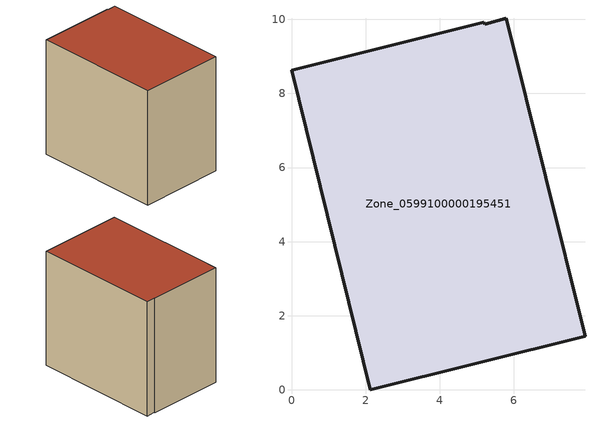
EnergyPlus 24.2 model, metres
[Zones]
Zone_0599100000195451
 floor ground (C_G): 5.22,9.87 5.8,10.03 7.92,1.45 2.12,0 0,8.62 5.19,9.92 z0
 wall outside (C_F): 2.12,0 7.92,1.45 5.8,10.03 5.22,9.87 5.19,9.92 0,8.62 2.12,0 z0:8.14
 roof outside (C_R): 5.8,10.03 5.22,9.87 5.19,9.92 0,8.62 2.12,0 7.92,1.45 z8.14
[BUILDING]
Pand.0599100000195451: North Axis=0; Terrain=City; Loads Convergence Tolerance Value=0.04; Temperature Convergence Tolerance Value=0.4; Solar Distribution=FullExterior; Maximum Number of Warmup Days=25; Minimum Number of Warmup Days=1
[Site:Location]
Rotterdam.The.Hague.AP_ZH_NLD Design_Conditions: Latitude=51.96; Longitude=4.45; Time Zone=1; Elevation=-4.5
[SITE:GROUNDTEMPERATURE:BUILDINGSURFACE]
18, 18, 18, 18, 18, 18, 18, 18, 18, 18, 18, 18
[MATERIAL] Thermal Absorptance=0.9; Solar Absorptance=0.7; Visible Absorptance=0.7
Name | Roughness | Thickness | Conductivity | Density | Specific Heat
G.TI.1965-1974 | MediumSmooth | 0.15 | 0.882353 | 540 | 1210
F.TI.1965-1974 | Rough | 0.3 | 0.697674 | 1920 | 840
R.TI.1965-1974 | MediumRough | 0.2 | 0.232558 | 1500 | 1000
[CONSTRUCTION]
C_G: G.TI.1965-1974
C_F: F.TI.1965-1974
C_R: R.TI.1965-1974
[ZONE]
Zone_0599100000195451: Type=1; Multiplier=1; Ceiling Height=Autocalculate; Volume=Autocalculate; Floor Area=autocalculate; Part of Total Floor Area=Yes
[ZONEINFILTRATION:DESIGNFLOWRATE]
Infil_Zone_0599100000195451: Zone or ZoneList or Space or SpaceList=Zone_0599100000195451; Schedule=AlwaysOn; Design Flow Rate Calculation Method=Flow/Area; Flow Rate per Floor Area=0.003; Constant Term Coefficient=1; Temperature Term Coefficient=0; Velocity Term Coefficient=0; Velocity Squared Term Coefficient=0
[HVACTEMPLATE:ZONE:IDEALLOADSAIRSYSTEM]
Zone_0599100000195451: Maximum Heating Supply Air Temperature=50; Minimum Cooling Supply Air Temperature=13; Maximum Heating Supply Air Humidity Ratio=0.0156; Minimum Cooling Supply Air Humidity Ratio=0.0077; Heating Limit=NoLimit; Cooling Limit=NoLimit; Dehumidification Control Type=ConstantSensibleHeatRatio; Cooling Sensible Heat Ratio=0.7; Dehumidification Setpoint=60; Humidification Control Type=None; Humidification Setpoint=30; Outdoor Air Method=None; Outdoor Air Flow Rate per Person=0.00944; Outdoor Air Flow Rate per Zone Floor Area=0; Outdoor Air Flow Rate per Zone=0; Demand Controlled Ventilation Type=None; Outdoor Air Economizer Type=NoEconomizer; Heat Recovery Type=None; Sensible Heat Recovery Effectiveness=0.7; Latent Heat Recovery Effectiveness=0.65
[ZONECONTROL:THERMOSTAT]
ThermostatControl_Zone_0599100000195451: Zone or ZoneList=Zone_0599100000195451; Control Type Schedule=DualSetpointControlType; Control 1=Thermostat_Zone_0599100000195451; Temperature Difference Between Cutout And Setpoint=0
[THERMOSTATSETPOINT:DUALSETPOINT]
Thermostat_Zone_0599100000195451: Heating Setpoint Temperature Schedule=HeatingSetpoint_Zone_0599100000195451; Cooling Setpoint Temperature Schedule=CoolingSetpoint_Zone_0599100000195451
[SCHEDULE:COMPACT]
HeatingSetpoint_Zone_0599100000195451: Through: 12/31, For: AllDays, Until: 24:00, 21
CoolingSetpoint_Zone_0599100000195451: Through: 12/31, For: AllDays, Until: 24:00, 24
DualSetpointControlType: Through: 12/31, For: AllDays, Until: 24:00, 4
AlwaysOn: Through: 12/31, For: AllDays, Until: 24:00, 1
